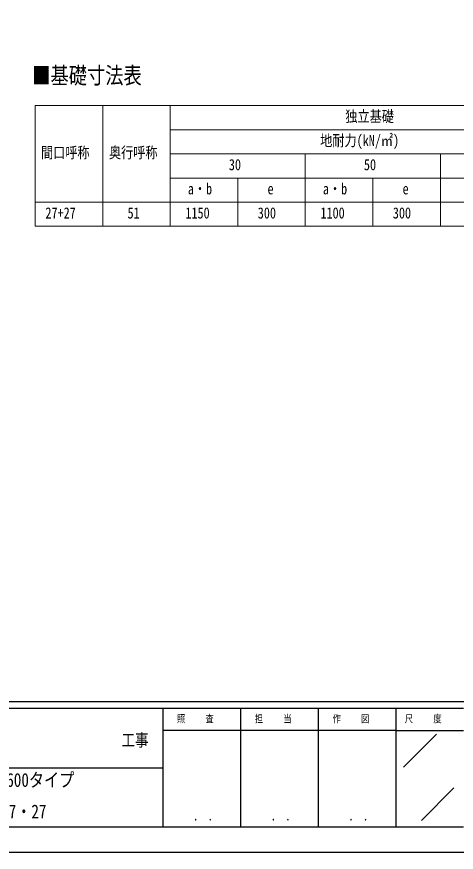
# Model space of a CAD drawing. Units: millimetres, scale not verified. Extents: x -14718 to 14718, y -10395 to 10395.
# Drawn here: x 3017 to 7573, y -10395 to -1742 of the extents above; entities that cross this region are included whole.
import ezdxf
from ezdxf.enums import TextEntityAlignment as Align

# ---------------------------------------------------------------- set-up
doc = ezdxf.new("R2010")
doc.units = ezdxf.units.MM
doc.header["$LTSCALE"] = 50
doc.layers.add('0-1_TABLE1', color=7, linetype='Continuous', lineweight=18)
doc.layers.add('0-2_USER1', color=3, linetype='Continuous')
doc.layers.add('0-7_YKK_ZWAK', color=7, linetype='Continuous')
doc.styles.add('ＭＳ ゴシック', font='')
doc.styles.get('ＭＳ ゴシック').set_extended_font_data('MS Gothic')

msp = doc.modelspace()

# ---------------------------------------------------------------- linework, layer by layer
at = {"layer": '0-1_TABLE1'}
for p, q in [((3208.57, -2662.65), (13008.57, -2662.65)), ((3208.57, -2662.65), (3208.57, -3912.65)), ((3908.57, -2662.65), (3908.57, -3912.65)), ((4608.57, -2912.65), (13008.57, -2912.65)), ((4608.57, -3162.65), (13008.57, -3162.65)), ((6008.57, -3162.65), (6008.57, -3912.65)), ((7408.57, -3162.65), (7408.57, -3912.65)), ((4608.57, -3412.65), (13008.57, -3412.65)), ((3208.57, -3662.65), (13008.57, -3662.65)), ((3208.57, -3912.65), (13008.57, -3912.65))]:
    msp.add_line(p, q, dxfattribs=at)
for points in [[(4608.57, -2662.65), (4608.57, -3662.65), (4608.57, -3912.65)], [(5308.57, -3412.65), (5308.57, -3662.65), (5308.57, -3912.65)], [(6708.57, -3412.65), (6708.57, -3662.65), (6708.57, -3912.65)]]:
    msp.add_lwpolyline(points, dxfattribs=at)
at = {"layer": '0-7_YKK_ZWAK'}
for p, q in [((13632.57, -8837.5), (-13667.43, -8837.5)), ((4532.57, -8907.5), (-17.43, -8907.5)), ((5337.57, -8907.5), (5337.57, -10132.5)), ((6142.57, -8907.5), (6142.57, -10132.5)), ((6947.57, -8907.5), (6947.57, -10132.5)), ((7647.57, -8907.5), (6947.57, -8907.5)), ((6947.57, -9135), (4532.57, -9135)), ((6947.57, -9135), (7647.57, -9135)), ((7024.87, -9514.02), (7367.63, -9171.25)), ((-17.43, -9520), (4532.57, -9520)), ((7212.35, -10065.96), (7549.12, -9729.19)), ((-17.43, -10132.5), (4532.57, -10132.5)), ((4532.57, -10132.5), (6947.57, -10132.5)), ((6947.57, -10132.5), (7647.57, -10132.5))]:
    msp.add_line(p, q, dxfattribs=at)
msp.add_lwpolyline([(-14717.5, -10395), (14717.5, -10395), (14717.5, 10395), (-14717.5, 10395)], close=True, dxfattribs=at)
msp.add_lwpolyline([(6947.57, -8907.5), (4532.57, -8907.5), (4532.57, -10132.5)], dxfattribs=at)

# ---------------------------------------------------------------- texts
at = {"layer": '0-1_TABLE1', "style": 'ＭＳ ゴシック', "width": 0.8}
for s, p in [('独立基礎', (6422.97, -2866.4)), ('地耐力(kN/㎡)', (6162.57, -3116.4)), ('間口呼称', (3268.77, -3241.4)), ('奥行呼称', (3972.97, -3241.4)), ('30', (5216.17, -3366.4)), ('50', (6616.17, -3366.4)), ('a・b', (4790.57, -3616.4)), ('a・b', (6190.57, -3616.4)), ('e', (5616.57, -3616.4)), ('e', (7016.57, -3616.4)), ('27+27', (3314.97, -3866.4)), ('51', (4166.17, -3866.4)), ('1150', (4765.37, -3866.4)), ('300', (5515.77, -3866.4)), ('1100', (6165.37, -3866.4)), ('300', (6915.77, -3866.4))]:
    msp.add_text(s, height=115.5, dxfattribs=at).set_placement(p, align=Align.BOTTOM_LEFT)
at = {"layer": '0-2_USER1', "style": 'ＭＳ ゴシック', "width": 0.8}
for s, height, p in [('■基礎寸法表', 173.2, (3178.29, -2488.3)), ('カーポート エフルージュ FIRST 600タイプ', 143.7, (558.38, -9760.92)), ('1台用 M合掌セット 姿図 51-27・27', 143.7, (819.19, -10087.58))]:
    msp.add_text(s, height=height, dxfattribs=at).set_placement(p, align=Align.BOTTOM_LEFT)
at = {"layer": '0-7_YKK_ZWAK', "style": 'ＭＳ ゴシック', "width": 0.8}
for s, height, p in [('照     査', 76.98, (4677.47, -9073.75)), ('担     当', 76.98, (5485.27, -9073.75)), ('作     図', 76.98, (6290.27, -9073.75)), ('尺     度', 76.98, (7039.97, -9073.75)), ('工事', 128.3, (4103.17, -9336.13)), ('． ．', 90.71, (4847.5, -10095.23)), ('． ．', 90.71, (5652.5, -10095.23)), ('． ．', 90.71, (6457.5, -10095.23))]:
    msp.add_text(s, height=height, dxfattribs=at).set_placement(p, align=Align.BOTTOM_LEFT)

doc.saveas('drawing.dxf')
